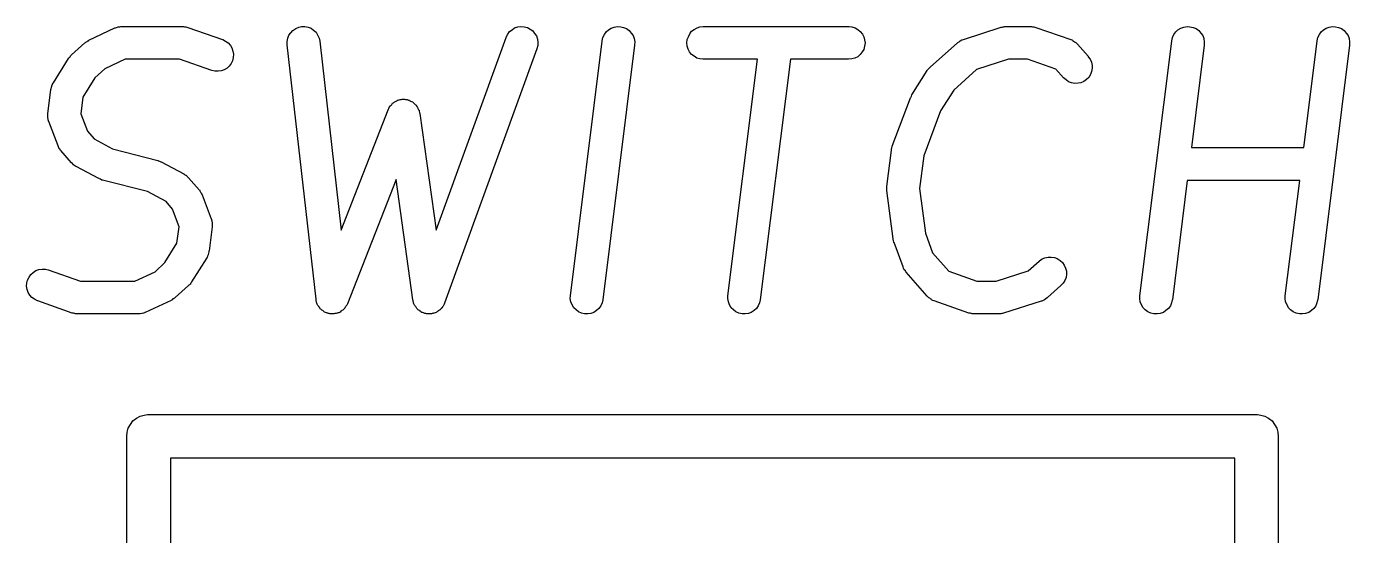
# Model space of a CAD drawing. Extents: x 122.2 to 176.2, y -122.3 to -87.7.
# Drawn here: x 146.73 to 150.37, y -104.285 to -102.886 of the extents above; entities that cross this region are included whole.
import ezdxf

# ---------------------------------------------------------------- set-up
doc = ezdxf.new("R2010")
doc.units = 0
doc.layers.add('BLACK', color=7, linetype='CONTINUOUS')

msp = doc.modelspace()

# ---------------------------------------------------------------- linework, layer by layer
at = {"layer": 'BLACK', "linetype": 'CONTINUOUS'}
for p, q in [((146.902, -102.924), (146.973, -102.89)), ((146.973, -102.89), (146.973, -102.89)), ((146.973, -102.89), (146.974, -102.89)), ((146.974, -102.89), (146.975, -102.89)), ((146.975, -102.89), (146.978, -102.889)), ((146.978, -102.889), (146.982, -102.887)), ((146.982, -102.887), (146.983, -102.887)), ((146.983, -102.887), (146.983, -102.887)), ((146.983, -102.887), (146.987, -102.887)), ((146.987, -102.887), (146.99, -102.886)), ((146.99, -102.886), (146.991, -102.886)), ((146.991, -102.886), (146.992, -102.886)), ((146.992, -102.886), (147.159, -102.886)), ((147.159, -102.886), (147.162, -102.886)), ((147.159, -102.886), (147.159, -102.886)), ((147.162, -102.886), (147.165, -102.887)), ((147.165, -102.887), (147.167, -102.887)), ((147.167, -102.887), (147.168, -102.887)), ((147.168, -102.887), (147.171, -102.888)), ((147.171, -102.888), (147.174, -102.889)), ((147.174, -102.889), (147.269, -102.922)), ((147.457, -102.903), (147.463, -102.897)), ((147.463, -102.897), (147.471, -102.892)), ((147.471, -102.892), (147.479, -102.888)), ((147.479, -102.888), (147.487, -102.886)), ((147.487, -102.886), (147.496, -102.886)), ((147.496, -102.886), (147.505, -102.888)), ((147.505, -102.888), (147.513, -102.891)), ((147.513, -102.891), (147.52, -102.896)), ((147.52, -102.896), (147.527, -102.902)), ((147.527, -102.902), (147.531, -102.909)), ((148.054, -102.907), (148.059, -102.9)), ((148.059, -102.9), (148.066, -102.895)), ((148.066, -102.895), (148.073, -102.89)), ((148.073, -102.89), (148.082, -102.887)), ((148.082, -102.887), (148.09, -102.886)), ((148.09, -102.886), (148.099, -102.887)), ((148.099, -102.887), (148.108, -102.889)), ((148.108, -102.889), (148.116, -102.893)), ((148.116, -102.893), (148.123, -102.898)), ((148.123, -102.898), (148.128, -102.905)), ((148.32, -102.908), (148.325, -102.901)), ((148.325, -102.901), (148.331, -102.895)), ((148.331, -102.895), (148.339, -102.891)), ((148.339, -102.891), (148.347, -102.888)), ((148.347, -102.888), (148.356, -102.886)), ((148.356, -102.886), (148.365, -102.887)), ((148.365, -102.887), (148.373, -102.889)), ((148.373, -102.889), (148.381, -102.892)), ((148.381, -102.892), (148.388, -102.897)), ((148.388, -102.897), (148.394, -102.904)), ((148.555, -102.906), (148.56, -102.899)), ((148.56, -102.899), (148.567, -102.894)), ((148.567, -102.894), (148.575, -102.89)), ((148.575, -102.89), (148.583, -102.887)), ((148.583, -102.887), (148.592, -102.886)), ((148.592, -102.886), (148.992, -102.886)), ((148.992, -102.886), (148.993, -102.886)), ((148.993, -102.886), (149.001, -102.887)), ((149.001, -102.887), (149.01, -102.89)), ((149.01, -102.89), (149.017, -102.894)), ((149.017, -102.894), (149.024, -102.9)), ((149.024, -102.9), (149.03, -102.907)), ((149.308, -102.922), (149.412, -102.888)), ((149.412, -102.888), (149.412, -102.888)), ((149.412, -102.888), (149.414, -102.888)), ((149.414, -102.888), (149.417, -102.887)), ((149.417, -102.887), (149.419, -102.887)), ((149.419, -102.887), (149.421, -102.886)), ((149.421, -102.886), (149.423, -102.886)), ((149.423, -102.886), (149.425, -102.886)), ((149.425, -102.886), (149.492, -102.886)), ((149.492, -102.886), (149.493, -102.886)), ((149.493, -102.886), (149.495, -102.886)), ((149.495, -102.886), (149.498, -102.887)), ((149.498, -102.887), (149.5, -102.887)), ((149.5, -102.887), (149.501, -102.887)), ((149.501, -102.887), (149.504, -102.888)), ((149.504, -102.888), (149.507, -102.889)), ((149.507, -102.889), (149.603, -102.922)), ((149.887, -102.908), (149.892, -102.901)), ((149.892, -102.901), (149.898, -102.895)), ((149.898, -102.895), (149.906, -102.891)), ((149.906, -102.891), (149.914, -102.888)), ((149.914, -102.888), (149.923, -102.886)), ((149.923, -102.886), (149.931, -102.887)), ((149.931, -102.887), (149.94, -102.889)), ((149.94, -102.889), (149.948, -102.892)), ((149.948, -102.892), (149.955, -102.897)), ((149.955, -102.897), (149.961, -102.904)), ((150.287, -102.908), (150.292, -102.901)), ((150.292, -102.901), (150.298, -102.895)), ((150.298, -102.895), (150.306, -102.891)), ((150.306, -102.891), (150.314, -102.888)), ((150.314, -102.888), (150.323, -102.886)), ((150.323, -102.886), (150.331, -102.887)), ((150.331, -102.887), (150.34, -102.889)), ((150.34, -102.889), (150.348, -102.892)), ((150.348, -102.892), (150.355, -102.897)), ((150.355, -102.897), (150.361, -102.904)), ((146.854, -102.964), (146.891, -102.931)), ((146.891, -102.931), (146.892, -102.93)), ((146.892, -102.93), (146.893, -102.929)), ((146.893, -102.929), (146.895, -102.928)), ((146.895, -102.928), (146.897, -102.927)), ((146.897, -102.927), (146.899, -102.925)), ((146.899, -102.925), (146.901, -102.925)), ((146.901, -102.925), (146.902, -102.924)), ((147.269, -102.922), (147.27, -102.922)), ((147.27, -102.922), (147.278, -102.926)), ((147.278, -102.926), (147.285, -102.931)), ((147.285, -102.931), (147.291, -102.938)), ((147.291, -102.938), (147.295, -102.945)), ((147.447, -102.927), (147.449, -102.918)), ((147.447, -102.936), (147.447, -102.927)), ((147.527, -103.636), (147.447, -102.936)), ((147.447, -102.936), (147.447, -102.936)), ((147.449, -102.918), (147.452, -102.91)), ((147.452, -102.91), (147.457, -102.903)), ((147.531, -102.909), (147.535, -102.918)), ((147.535, -102.918), (147.537, -102.926)), ((147.537, -102.926), (147.596, -103.446)), ((147.857, -103.446), (148.05, -102.916)), ((148.05, -102.915), (148.054, -102.907)), ((148.05, -102.916), (148.05, -102.915)), ((148.128, -102.905), (148.133, -102.912)), ((148.133, -102.912), (148.136, -102.921)), ((148.137, -102.938), (148.134, -102.947)), ((148.136, -102.921), (148.137, -102.929)), ((148.137, -102.929), (148.137, -102.938)), ((148.227, -103.626), (148.314, -102.926)), ((148.314, -102.925), (148.316, -102.916)), ((148.314, -102.926), (148.314, -102.925)), ((148.316, -102.916), (148.32, -102.908)), ((148.403, -102.937), (148.316, -103.637)), ((148.394, -102.904), (148.399, -102.911)), ((148.399, -102.911), (148.402, -102.919)), ((148.402, -102.919), (148.404, -102.928)), ((148.404, -102.928), (148.403, -102.937)), ((148.547, -102.931), (148.548, -102.922)), ((148.548, -102.94), (148.547, -102.931)), ((148.548, -102.922), (148.551, -102.914)), ((148.551, -102.914), (148.555, -102.906)), ((149.03, -102.907), (149.034, -102.914)), ((149.034, -102.914), (149.036, -102.923)), ((149.036, -102.923), (149.037, -102.931)), ((149.037, -102.931), (149.036, -102.94)), ((149.216, -102.998), (149.291, -102.931)), ((149.291, -102.931), (149.292, -102.93)), ((149.292, -102.93), (149.296, -102.928)), ((149.292, -102.93), (149.292, -102.93)), ((149.292, -102.93), (149.292, -102.93)), ((149.296, -102.928), (149.299, -102.925)), ((149.299, -102.925), (149.303, -102.923)), ((149.299, -102.925), (149.299, -102.925)), ((149.299, -102.925), (149.299, -102.925)), ((149.303, -102.923), (149.307, -102.922)), ((149.307, -102.922), (149.307, -102.922)), ((149.307, -102.922), (149.308, -102.922)), ((149.603, -102.922), (149.603, -102.922)), ((149.603, -102.922), (149.606, -102.923)), ((149.606, -102.923), (149.608, -102.924)), ((149.608, -102.924), (149.609, -102.925)), ((149.609, -102.925), (149.611, -102.926)), ((149.611, -102.926), (149.613, -102.928)), ((149.613, -102.928), (149.615, -102.929)), ((149.615, -102.929), (149.617, -102.93)), ((149.617, -102.93), (149.618, -102.931)), ((149.618, -102.931), (149.62, -102.933)), ((149.62, -102.933), (149.622, -102.935)), ((149.622, -102.935), (149.651, -102.968)), ((149.793, -103.626), (149.881, -102.926)), ((149.881, -102.925), (149.883, -102.916)), ((149.881, -102.926), (149.881, -102.925)), ((149.883, -102.916), (149.887, -102.908)), ((149.97, -102.937), (149.935, -103.219)), ((149.961, -102.904), (149.966, -102.911)), ((149.966, -102.911), (149.969, -102.919)), ((149.969, -102.919), (149.97, -102.928)), ((149.97, -102.928), (149.97, -102.937)), ((150.244, -103.219), (150.281, -102.926)), ((150.281, -102.925), (150.283, -102.916)), ((150.281, -102.926), (150.281, -102.925)), ((150.283, -102.916), (150.287, -102.908)), ((150.37, -102.937), (150.283, -103.637)), ((150.361, -102.904), (150.366, -102.911)), ((150.366, -102.911), (150.369, -102.919)), ((150.369, -102.919), (150.37, -102.928)), ((150.37, -102.928), (150.37, -102.937)), ((146.804, -103.041), (146.846, -102.974)), ((146.846, -102.973), (146.847, -102.972)), ((146.846, -102.974), (146.846, -102.973)), ((146.847, -102.972), (146.848, -102.971)), ((146.848, -102.971), (146.85, -102.969)), ((146.85, -102.969), (146.851, -102.967)), ((146.851, -102.967), (146.853, -102.965)), ((146.853, -102.965), (146.854, -102.964)), ((147.295, -102.945), (147.298, -102.954)), ((147.299, -102.971), (147.297, -102.98)), ((147.298, -102.954), (147.3, -102.962)), ((147.3, -102.962), (147.299, -102.971)), ((148.134, -102.947), (147.88, -103.647)), ((148.55, -102.948), (148.548, -102.94)), ((148.554, -102.956), (148.55, -102.948)), ((148.56, -102.963), (148.554, -102.956)), ((148.567, -102.968), (148.56, -102.963)), ((148.574, -102.973), (148.567, -102.968)), ((148.583, -102.975), (148.574, -102.973)), ((148.591, -102.976), (148.583, -102.975)), ((149.001, -102.975), (148.992, -102.976)), ((149.009, -102.973), (149.001, -102.975)), ((149.017, -102.969), (149.009, -102.973)), ((149.024, -102.963), (149.017, -102.969)), ((149.029, -102.956), (149.024, -102.963)), ((149.034, -102.949), (149.029, -102.956)), ((149.036, -102.94), (149.034, -102.949)), ((149.651, -102.968), (149.651, -102.969)), ((149.651, -102.969), (149.656, -102.976)), ((146.946, -103.002), (146.918, -103.027)), ((147.002, -102.976), (146.946, -103.002)), ((147.151, -102.976), (147.002, -102.976)), ((147.24, -103.007), (147.151, -102.976)), ((147.248, -103.009), (147.24, -103.007)), ((147.257, -103.009), (147.248, -103.009)), ((147.266, -103.008), (147.257, -103.009)), ((147.274, -103.005), (147.266, -103.008)), ((147.282, -103.001), (147.274, -103.005)), ((147.288, -102.995), (147.282, -103.001)), ((147.293, -102.988), (147.288, -102.995)), ((147.297, -102.98), (147.293, -102.988)), ((148.592, -102.976), (148.591, -102.976)), ((148.741, -102.976), (148.592, -102.976)), ((148.66, -103.626), (148.741, -102.976)), ((148.832, -102.976), (148.749, -103.637)), ((148.992, -102.976), (148.832, -102.976)), ((149.166, -103.074), (149.208, -103.007)), ((149.208, -103.007), (149.209, -103.005)), ((149.208, -103.007), (149.208, -103.007)), ((149.209, -103.005), (149.21, -103.004)), ((149.21, -103.004), (149.212, -103.002)), ((149.212, -103.002), (149.214, -103)), ((149.214, -103), (149.215, -102.999)), ((149.215, -102.999), (149.216, -102.998)), ((149.344, -103.004), (149.281, -103.061)), ((149.432, -102.976), (149.344, -103.004)), ((149.484, -102.976), (149.432, -102.976)), ((149.562, -103.003), (149.484, -102.976)), ((149.583, -103.027), (149.562, -103.003)), ((149.656, -102.976), (149.66, -102.984)), ((149.66, -103.01), (149.657, -103.018)), ((149.66, -102.984), (149.662, -102.993)), ((149.662, -103.001), (149.66, -103.01)), ((149.662, -102.993), (149.662, -103.001)), ((146.8, -103.049), (146.802, -103.045)), ((146.802, -103.045), (146.803, -103.042)), ((146.803, -103.042), (146.804, -103.041)), ((146.804, -103.041), (146.804, -103.041)), ((146.918, -103.027), (146.885, -103.08)), ((149.59, -103.033), (149.583, -103.027)), ((149.597, -103.038), (149.59, -103.033)), ((149.605, -103.041), (149.597, -103.038)), ((149.614, -103.043), (149.605, -103.041)), ((149.623, -103.042), (149.614, -103.043)), ((149.631, -103.041), (149.623, -103.042)), ((149.639, -103.037), (149.631, -103.041)), ((149.646, -103.032), (149.639, -103.037)), ((149.653, -103.026), (149.646, -103.032)), ((149.657, -103.018), (149.653, -103.026)), ((146.789, -103.126), (146.797, -103.059)), ((146.797, -103.059), (146.797, -103.058)), ((146.797, -103.058), (146.798, -103.058)), ((146.798, -103.057), (146.799, -103.053)), ((146.798, -103.058), (146.798, -103.057)), ((146.799, -103.053), (146.8, -103.05)), ((146.8, -103.05), (146.8, -103.049)), ((146.8, -103.049), (146.8, -103.049)), ((146.885, -103.08), (146.88, -103.126)), ((149.112, -103.215), (149.162, -103.082)), ((149.162, -103.082), (149.163, -103.081)), ((149.162, -103.082), (149.162, -103.082)), ((149.162, -103.082), (149.162, -103.082)), ((149.162, -103.082), (149.162, -103.082)), ((149.163, -103.081), (149.165, -103.078)), ((149.165, -103.078), (149.166, -103.074)), ((149.281, -103.061), (149.245, -103.118)), ((147.596, -103.446), (147.725, -103.115)), ((147.725, -103.114), (147.726, -103.113)), ((147.725, -103.115), (147.725, -103.114)), ((147.726, -103.113), (147.727, -103.111)), ((147.727, -103.111), (147.728, -103.109)), ((147.728, -103.109), (147.729, -103.106)), ((147.729, -103.106), (147.731, -103.105)), ((147.731, -103.104), (147.733, -103.102)), ((147.731, -103.105), (147.731, -103.104)), ((147.733, -103.102), (147.735, -103.1)), ((147.735, -103.1), (147.736, -103.099)), ((147.736, -103.099), (147.737, -103.097)), ((147.737, -103.097), (147.74, -103.096)), ((147.74, -103.096), (147.742, -103.094)), ((147.742, -103.094), (147.743, -103.093)), ((147.743, -103.093), (147.745, -103.092)), ((147.745, -103.092), (147.747, -103.091)), ((147.747, -103.091), (147.749, -103.09)), ((147.749, -103.09), (147.751, -103.089)), ((147.751, -103.089), (147.753, -103.089)), ((147.753, -103.089), (147.755, -103.088)), ((147.755, -103.088), (147.758, -103.087)), ((147.758, -103.087), (147.759, -103.087)), ((147.759, -103.087), (147.761, -103.087)), ((147.761, -103.087), (147.764, -103.086)), ((147.764, -103.086), (147.767, -103.086)), ((147.767, -103.086), (147.768, -103.086)), ((147.768, -103.086), (147.77, -103.086)), ((147.77, -103.086), (147.773, -103.087)), ((147.773, -103.087), (147.775, -103.087)), ((147.775, -103.087), (147.777, -103.087)), ((147.777, -103.087), (147.779, -103.088)), ((147.779, -103.088), (147.781, -103.089)), ((147.781, -103.089), (147.784, -103.089)), ((147.784, -103.089), (147.785, -103.09)), ((147.785, -103.09), (147.787, -103.091)), ((147.787, -103.091), (147.789, -103.092)), ((147.789, -103.092), (147.792, -103.093)), ((147.792, -103.093), (147.793, -103.094)), ((147.793, -103.094), (147.794, -103.095)), ((147.794, -103.095), (147.796, -103.097)), ((147.796, -103.097), (147.798, -103.099)), ((147.798, -103.099), (147.799, -103.1)), ((147.799, -103.1), (147.801, -103.101)), ((147.801, -103.101), (147.802, -103.103)), ((147.802, -103.103), (147.804, -103.106)), ((147.804, -103.106), (147.805, -103.107)), ((147.805, -103.107), (147.806, -103.108)), ((147.806, -103.108), (147.807, -103.111)), ((147.807, -103.111), (147.808, -103.113)), ((147.808, -103.113), (147.809, -103.115)), ((147.809, -103.115), (147.81, -103.116)), ((147.81, -103.116), (147.81, -103.119)), ((147.81, -103.119), (147.811, -103.122)), ((149.245, -103.118), (149.199, -103.242)), ((146.789, -103.127), (146.789, -103.126)), ((146.789, -103.129), (146.789, -103.127)), ((146.789, -103.132), (146.789, -103.129)), ((146.789, -103.134), (146.789, -103.132)), ((146.789, -103.136), (146.789, -103.134)), ((146.789, -103.138), (146.789, -103.136)), ((146.79, -103.14), (146.789, -103.138)), ((146.79, -103.143), (146.79, -103.14)), ((146.791, -103.145), (146.79, -103.143)), ((146.791, -103.146), (146.791, -103.145)), ((146.792, -103.147), (146.791, -103.146)), ((146.817, -103.214), (146.792, -103.147)), ((146.88, -103.126), (146.898, -103.174)), ((147.811, -103.122), (147.811, -103.123)), ((147.811, -103.123), (147.812, -103.125)), ((147.812, -103.125), (147.857, -103.446)), ((146.898, -103.174), (146.916, -103.195)), ((146.818, -103.217), (146.817, -103.214)), ((146.819, -103.22), (146.818, -103.217)), ((146.82, -103.221), (146.819, -103.22)), ((146.82, -103.222), (146.82, -103.221)), ((146.823, -103.224), (146.82, -103.222)), ((146.824, -103.227), (146.823, -103.224)), ((146.825, -103.227), (146.824, -103.227)), ((146.854, -103.261), (146.825, -103.227)), ((146.916, -103.195), (146.967, -103.222)), ((146.967, -103.222), (147.091, -103.254)), ((149.097, -103.326), (149.11, -103.226)), ((149.11, -103.224), (149.111, -103.22)), ((149.11, -103.225), (149.11, -103.224)), ((149.11, -103.224), (149.11, -103.224)), ((149.11, -103.226), (149.11, -103.225)), ((149.111, -103.22), (149.112, -103.216)), ((149.112, -103.216), (149.112, -103.215)), ((149.112, -103.216), (149.112, -103.216)), ((149.935, -103.219), (150.244, -103.219)), ((146.857, -103.263), (146.854, -103.261)), ((146.859, -103.266), (146.857, -103.263)), ((146.86, -103.266), (146.859, -103.266)), ((146.86, -103.267), (146.86, -103.266)), ((147.091, -103.254), (147.091, -103.254)), ((147.091, -103.254), (147.092, -103.255)), ((147.092, -103.255), (147.093, -103.255)), ((147.093, -103.255), (147.096, -103.256)), ((147.096, -103.256), (147.1, -103.258)), ((147.1, -103.258), (147.1, -103.258)), ((147.1, -103.258), (147.101, -103.258)), ((147.101, -103.258), (147.163, -103.291)), ((149.199, -103.242), (149.187, -103.331)), ((146.863, -103.269), (146.86, -103.267)), ((146.866, -103.271), (146.863, -103.269)), ((146.867, -103.271), (146.866, -103.271)), ((146.929, -103.304), (146.867, -103.271)), ((147.163, -103.291), (147.164, -103.292)), ((147.164, -103.292), (147.167, -103.294)), ((147.167, -103.294), (147.17, -103.296)), ((147.17, -103.296), (147.17, -103.296)), ((147.17, -103.296), (147.171, -103.297)), ((147.171, -103.297), (147.173, -103.299)), ((147.173, -103.299), (147.176, -103.302)), ((147.176, -103.302), (147.205, -103.335)), ((146.93, -103.304), (146.929, -103.304)), ((146.93, -103.305), (146.93, -103.304)), ((146.934, -103.306), (146.93, -103.305)), ((146.937, -103.308), (146.934, -103.306)), ((146.938, -103.308), (146.937, -103.308)), ((146.939, -103.308), (146.938, -103.308)), ((147.063, -103.34), (146.939, -103.308)), ((146.939, -103.308), (146.939, -103.308)), ((147.205, -103.335), (147.206, -103.335)), ((147.206, -103.335), (147.207, -103.338)), ((147.207, -103.338), (147.209, -103.341)), ((147.747, -103.307), (147.613, -103.648)), ((147.793, -103.637), (147.747, -103.307)), ((149.097, -103.327), (149.097, -103.326)), ((149.097, -103.326), (149.097, -103.326)), ((149.097, -103.331), (149.097, -103.327)), ((149.097, -103.334), (149.097, -103.331)), ((149.097, -103.335), (149.097, -103.334)), ((149.097, -103.336), (149.097, -103.335)), ((149.097, -103.337), (149.097, -103.336)), ((149.114, -103.47), (149.097, -103.337)), ((149.187, -103.331), (149.203, -103.454)), ((149.923, -103.309), (149.883, -103.637)), ((150.233, -103.309), (149.923, -103.309)), ((150.193, -103.626), (150.233, -103.309)), ((147.114, -103.367), (147.063, -103.34)), ((147.132, -103.388), (147.114, -103.367)), ((147.209, -103.341), (147.21, -103.342)), ((147.21, -103.342), (147.211, -103.343)), ((147.211, -103.343), (147.212, -103.346)), ((147.212, -103.346), (147.213, -103.349)), ((147.213, -103.349), (147.238, -103.415)), ((147.15, -103.437), (147.132, -103.388)), ((147.144, -103.482), (147.15, -103.437)), ((147.241, -103.437), (147.233, -103.503)), ((147.238, -103.415), (147.239, -103.416)), ((147.239, -103.416), (147.239, -103.418)), ((147.239, -103.418), (147.24, -103.419)), ((147.24, -103.419), (147.24, -103.422)), ((147.24, -103.422), (147.241, -103.424)), ((147.241, -103.424), (147.241, -103.426)), ((147.241, -103.426), (147.241, -103.428)), ((147.241, -103.428), (147.241, -103.431)), ((147.241, -103.431), (147.241, -103.433)), ((147.241, -103.433), (147.241, -103.435)), ((147.241, -103.435), (147.241, -103.437)), ((147.111, -103.535), (147.144, -103.482)), ((149.114, -103.471), (149.114, -103.47)), ((149.115, -103.475), (149.114, -103.471)), ((149.114, -103.471), (149.114, -103.471)), ((149.116, -103.479), (149.115, -103.475)), ((149.116, -103.48), (149.116, -103.479)), ((149.116, -103.479), (149.116, -103.479)), ((149.117, -103.48), (149.116, -103.48)), ((149.142, -103.547), (149.117, -103.48)), ((149.203, -103.454), (149.223, -103.508)), ((147.227, -103.521), (147.226, -103.521)), ((147.226, -103.521), (147.226, -103.522)), ((147.228, -103.517), (147.227, -103.521)), ((147.23, -103.514), (147.228, -103.517)), ((147.231, -103.509), (147.23, -103.513)), ((147.23, -103.513), (147.23, -103.513)), ((147.23, -103.513), (147.23, -103.514)), ((147.232, -103.505), (147.231, -103.509)), ((147.233, -103.503), (147.232, -103.504)), ((147.232, -103.504), (147.232, -103.505)), ((147.232, -103.505), (147.232, -103.505)), ((149.223, -103.508), (149.268, -103.559)), ((149.532, -103.522), (149.541, -103.52)), ((149.541, -103.52), (149.549, -103.52)), ((149.549, -103.52), (149.558, -103.521)), ((149.558, -103.521), (149.566, -103.524)), ((146.748, -103.562), (146.756, -103.557)), ((146.756, -103.557), (146.764, -103.554)), ((146.764, -103.554), (146.773, -103.553)), ((146.773, -103.553), (146.782, -103.553)), ((146.782, -103.553), (146.79, -103.555)), ((146.79, -103.555), (146.879, -103.586)), ((147.084, -103.56), (147.111, -103.535)), ((147.226, -103.522), (147.184, -103.588)), ((149.143, -103.55), (149.142, -103.547)), ((149.144, -103.553), (149.143, -103.55)), ((149.145, -103.554), (149.144, -103.553)), ((149.145, -103.555), (149.145, -103.554)), ((149.148, -103.558), (149.145, -103.555)), ((149.149, -103.56), (149.148, -103.558)), ((149.398, -103.586), (149.486, -103.558)), ((149.486, -103.558), (149.516, -103.531)), ((149.516, -103.531), (149.517, -103.53)), ((149.517, -103.53), (149.524, -103.525)), ((149.524, -103.525), (149.532, -103.522)), ((149.566, -103.524), (149.574, -103.529)), ((149.574, -103.529), (149.58, -103.535)), ((149.58, -103.535), (149.585, -103.542)), ((149.585, -103.542), (149.589, -103.55)), ((149.589, -103.55), (149.591, -103.559)), ((146.73, -103.6), (146.731, -103.591)), ((146.731, -103.591), (146.733, -103.583)), ((146.733, -103.583), (146.737, -103.575)), ((146.737, -103.575), (146.742, -103.568)), ((146.742, -103.568), (146.748, -103.562)), ((146.879, -103.586), (147.028, -103.586)), ((147.028, -103.586), (147.084, -103.56)), ((147.18, -103.594), (147.179, -103.596)), ((147.182, -103.592), (147.18, -103.594)), ((147.183, -103.59), (147.182, -103.592)), ((147.184, -103.589), (147.183, -103.59)), ((147.184, -103.588), (147.184, -103.589)), ((149.15, -103.561), (149.149, -103.56)), ((149.208, -103.627), (149.15, -103.561)), ((149.268, -103.559), (149.345, -103.586)), ((149.345, -103.586), (149.398, -103.586)), ((149.582, -103.592), (149.576, -103.598)), ((149.587, -103.584), (149.582, -103.592)), ((149.59, -103.576), (149.587, -103.584)), ((149.591, -103.567), (149.59, -103.576)), ((149.591, -103.559), (149.591, -103.567)), ((146.732, -103.609), (146.73, -103.6)), ((146.735, -103.617), (146.732, -103.609)), ((146.739, -103.625), (146.735, -103.617)), ((146.745, -103.631), (146.739, -103.625)), ((147.176, -103.598), (147.139, -103.631)), ((147.177, -103.597), (147.176, -103.598)), ((147.179, -103.596), (147.177, -103.597)), ((148.226, -103.634), (148.227, -103.626)), ((148.66, -103.634), (148.66, -103.626)), ((149.21, -103.629), (149.208, -103.627)), ((149.212, -103.631), (149.21, -103.629)), ((149.576, -103.598), (149.539, -103.631)), ((149.793, -103.634), (149.793, -103.626)), ((150.193, -103.634), (150.193, -103.626)), ((146.752, -103.636), (146.745, -103.631)), ((146.76, -103.64), (146.752, -103.636)), ((146.761, -103.64), (146.76, -103.64)), ((146.856, -103.674), (146.761, -103.64)), ((147.128, -103.639), (147.057, -103.672)), ((147.129, -103.638), (147.128, -103.639)), ((147.131, -103.637), (147.129, -103.638)), ((147.133, -103.635), (147.131, -103.637)), ((147.135, -103.634), (147.133, -103.635)), ((147.137, -103.633), (147.135, -103.634)), ((147.138, -103.632), (147.137, -103.633)), ((147.139, -103.631), (147.138, -103.632)), ((147.527, -103.638), (147.527, -103.636)), ((147.527, -103.641), (147.527, -103.638)), ((147.528, -103.643), (147.527, -103.641)), ((147.528, -103.645), (147.528, -103.643)), ((147.529, -103.647), (147.528, -103.645)), ((147.53, -103.649), (147.529, -103.647)), ((147.531, -103.651), (147.53, -103.649)), ((147.532, -103.653), (147.531, -103.651)), ((147.533, -103.655), (147.532, -103.653)), ((147.534, -103.657), (147.533, -103.655)), ((147.536, -103.658), (147.534, -103.657)), ((147.537, -103.66), (147.536, -103.658)), ((147.538, -103.662), (147.537, -103.66)), ((147.54, -103.663), (147.538, -103.662)), ((147.542, -103.665), (147.54, -103.663)), ((147.543, -103.666), (147.542, -103.665)), ((147.545, -103.667), (147.543, -103.666)), ((147.547, -103.669), (147.545, -103.667)), ((147.598, -103.667), (147.597, -103.668)), ((147.6, -103.666), (147.598, -103.667)), ((147.602, -103.664), (147.6, -103.666)), ((147.603, -103.663), (147.602, -103.664)), ((147.605, -103.661), (147.603, -103.663)), ((147.606, -103.66), (147.605, -103.661)), ((147.607, -103.658), (147.606, -103.66)), ((147.609, -103.656), (147.607, -103.658)), ((147.61, -103.654), (147.609, -103.656)), ((147.611, -103.652), (147.61, -103.654)), ((147.612, -103.65), (147.611, -103.652)), ((147.613, -103.648), (147.612, -103.65)), ((147.613, -103.648), (147.613, -103.648)), ((147.794, -103.64), (147.793, -103.637)), ((147.794, -103.642), (147.794, -103.64)), ((147.795, -103.644), (147.794, -103.642)), ((147.795, -103.646), (147.795, -103.644)), ((147.796, -103.648), (147.795, -103.646)), ((147.797, -103.65), (147.796, -103.648)), ((147.798, -103.652), (147.797, -103.65)), ((147.799, -103.654), (147.798, -103.652)), ((147.8, -103.656), (147.799, -103.654)), ((147.802, -103.658), (147.8, -103.656)), ((147.803, -103.659), (147.802, -103.658)), ((147.804, -103.661), (147.803, -103.659)), ((147.806, -103.663), (147.804, -103.661)), ((147.807, -103.664), (147.806, -103.663)), ((147.809, -103.666), (147.807, -103.664)), ((147.811, -103.667), (147.809, -103.666)), ((147.813, -103.668), (147.811, -103.667)), ((147.866, -103.666), (147.864, -103.668)), ((147.868, -103.665), (147.866, -103.666)), ((147.869, -103.663), (147.868, -103.665)), ((147.871, -103.662), (147.869, -103.663)), ((147.872, -103.66), (147.871, -103.662)), ((147.874, -103.659), (147.872, -103.66)), ((147.875, -103.657), (147.874, -103.659)), ((147.876, -103.655), (147.875, -103.657)), ((147.877, -103.653), (147.876, -103.655)), ((147.878, -103.651), (147.877, -103.653)), ((147.879, -103.649), (147.878, -103.651)), ((147.88, -103.647), (147.879, -103.649)), ((147.88, -103.647), (147.88, -103.647)), ((148.228, -103.643), (148.226, -103.634)), ((148.231, -103.651), (148.228, -103.643)), ((148.236, -103.659), (148.231, -103.651)), ((148.242, -103.665), (148.236, -103.659)), ((148.249, -103.67), (148.242, -103.665)), ((148.298, -103.667), (148.291, -103.672)), ((148.305, -103.661), (148.298, -103.667)), ((148.31, -103.654), (148.305, -103.661)), ((148.314, -103.646), (148.31, -103.654)), ((148.316, -103.637), (148.314, -103.646)), ((148.316, -103.637), (148.316, -103.637)), ((148.661, -103.643), (148.66, -103.634)), ((148.664, -103.651), (148.661, -103.643)), ((148.669, -103.659), (148.664, -103.651)), ((148.675, -103.665), (148.669, -103.659)), ((148.682, -103.67), (148.675, -103.665)), ((148.732, -103.667), (148.724, -103.672)), ((148.738, -103.661), (148.732, -103.667)), ((148.743, -103.654), (148.738, -103.661)), ((148.747, -103.646), (148.743, -103.654)), ((148.749, -103.637), (148.747, -103.646)), ((148.749, -103.637), (148.749, -103.637)), ((149.213, -103.632), (149.212, -103.631)), ((149.215, -103.633), (149.213, -103.632)), ((149.217, -103.635), (149.215, -103.633)), ((149.219, -103.636), (149.217, -103.635)), ((149.22, -103.637), (149.219, -103.636)), ((149.222, -103.638), (149.22, -103.637)), ((149.224, -103.639), (149.222, -103.638)), ((149.227, -103.64), (149.224, -103.639)), ((149.323, -103.674), (149.227, -103.64)), ((149.227, -103.64), (149.227, -103.64)), ((149.522, -103.641), (149.418, -103.674)), ((149.523, -103.641), (149.522, -103.641)), ((149.527, -103.639), (149.523, -103.641)), ((149.523, -103.641), (149.523, -103.641)), ((149.531, -103.637), (149.527, -103.639)), ((149.534, -103.635), (149.531, -103.637)), ((149.531, -103.637), (149.531, -103.637)), ((149.531, -103.637), (149.531, -103.637)), ((149.538, -103.632), (149.534, -103.635)), ((149.539, -103.631), (149.538, -103.632)), ((149.538, -103.632), (149.538, -103.632)), ((149.538, -103.632), (149.538, -103.632)), ((149.794, -103.643), (149.793, -103.634)), ((149.798, -103.651), (149.794, -103.643)), ((149.802, -103.659), (149.798, -103.651)), ((149.808, -103.665), (149.802, -103.659)), ((149.815, -103.67), (149.808, -103.665)), ((149.865, -103.667), (149.858, -103.672)), ((149.872, -103.661), (149.865, -103.667)), ((149.877, -103.654), (149.872, -103.661)), ((149.88, -103.646), (149.877, -103.654)), ((149.882, -103.637), (149.88, -103.646)), ((149.883, -103.637), (149.882, -103.637)), ((150.194, -103.643), (150.193, -103.634)), ((150.198, -103.651), (150.194, -103.643)), ((150.202, -103.659), (150.198, -103.651)), ((150.208, -103.665), (150.202, -103.659)), ((150.215, -103.67), (150.208, -103.665)), ((150.265, -103.667), (150.258, -103.672)), ((150.272, -103.661), (150.265, -103.667)), ((150.277, -103.654), (150.272, -103.661)), ((150.28, -103.646), (150.277, -103.654)), ((150.282, -103.637), (150.28, -103.646)), ((150.283, -103.637), (150.282, -103.637)), ((146.859, -103.674), (146.856, -103.674)), ((146.862, -103.675), (146.859, -103.674)), ((146.863, -103.675), (146.862, -103.675)), ((146.865, -103.676), (146.863, -103.675)), ((146.868, -103.676), (146.865, -103.676)), ((146.871, -103.676), (146.868, -103.676)), ((147.038, -103.676), (146.871, -103.676)), ((146.871, -103.676), (146.871, -103.676)), ((147.039, -103.676), (147.038, -103.676)), ((147.043, -103.676), (147.039, -103.676)), ((147.039, -103.676), (147.039, -103.676)), ((147.047, -103.675), (147.043, -103.676)), ((147.048, -103.675), (147.047, -103.675)), ((147.047, -103.675), (147.047, -103.675)), ((147.052, -103.674), (147.048, -103.675)), ((147.055, -103.673), (147.052, -103.674)), ((147.056, -103.672), (147.055, -103.673)), ((147.057, -103.672), (147.056, -103.672)), ((147.056, -103.672), (147.056, -103.672)), ((147.549, -103.67), (147.547, -103.669)), ((147.55, -103.671), (147.549, -103.67)), ((147.553, -103.672), (147.55, -103.671)), ((147.555, -103.673), (147.553, -103.672)), ((147.557, -103.674), (147.555, -103.673)), ((147.559, -103.674), (147.557, -103.674)), ((147.561, -103.675), (147.559, -103.674)), ((147.563, -103.675), (147.561, -103.675)), ((147.565, -103.676), (147.563, -103.675)), ((147.567, -103.676), (147.565, -103.676)), ((147.569, -103.676), (147.567, -103.676)), ((147.572, -103.676), (147.569, -103.676)), ((147.574, -103.676), (147.572, -103.676)), ((147.576, -103.676), (147.574, -103.676)), ((147.578, -103.675), (147.576, -103.676)), ((147.58, -103.675), (147.578, -103.675)), ((147.582, -103.675), (147.58, -103.675)), ((147.585, -103.674), (147.582, -103.675)), ((147.587, -103.673), (147.585, -103.674)), ((147.589, -103.673), (147.587, -103.673)), ((147.591, -103.672), (147.589, -103.673)), ((147.593, -103.671), (147.591, -103.672)), ((147.595, -103.669), (147.593, -103.671)), ((147.597, -103.668), (147.595, -103.669)), ((147.814, -103.67), (147.813, -103.668)), ((147.816, -103.67), (147.814, -103.67)), ((147.818, -103.672), (147.816, -103.67)), ((147.82, -103.672), (147.818, -103.672)), ((147.822, -103.673), (147.82, -103.672)), ((147.824, -103.674), (147.822, -103.673)), ((147.826, -103.675), (147.824, -103.674)), ((147.829, -103.675), (147.826, -103.675)), ((147.831, -103.676), (147.829, -103.675)), ((147.833, -103.676), (147.831, -103.676)), ((147.835, -103.676), (147.833, -103.676)), ((147.837, -103.676), (147.835, -103.676)), ((147.839, -103.676), (147.837, -103.676)), ((147.842, -103.676), (147.839, -103.676)), ((147.844, -103.676), (147.842, -103.676)), ((147.846, -103.675), (147.844, -103.676)), ((147.848, -103.675), (147.846, -103.675)), ((147.85, -103.674), (147.848, -103.675)), ((147.852, -103.674), (147.85, -103.674)), ((147.854, -103.673), (147.852, -103.674)), ((147.857, -103.672), (147.854, -103.673)), ((147.858, -103.671), (147.857, -103.672)), ((147.86, -103.67), (147.858, -103.671)), ((147.862, -103.669), (147.86, -103.67)), ((147.864, -103.668), (147.862, -103.669)), ((148.257, -103.674), (148.249, -103.67)), ((148.265, -103.676), (148.257, -103.674)), ((148.274, -103.676), (148.265, -103.676)), ((148.283, -103.675), (148.274, -103.676)), ((148.291, -103.672), (148.283, -103.675)), ((148.69, -103.674), (148.682, -103.67)), ((148.699, -103.676), (148.69, -103.674)), ((148.707, -103.676), (148.699, -103.676)), ((148.716, -103.675), (148.707, -103.676)), ((148.724, -103.672), (148.716, -103.675)), ((149.326, -103.674), (149.323, -103.674)), ((149.329, -103.675), (149.326, -103.674)), ((149.33, -103.675), (149.329, -103.675)), ((149.332, -103.676), (149.33, -103.675)), ((149.334, -103.676), (149.332, -103.676)), ((149.337, -103.676), (149.334, -103.676)), ((149.338, -103.676), (149.337, -103.676)), ((149.405, -103.676), (149.338, -103.676)), ((149.407, -103.676), (149.405, -103.676)), ((149.409, -103.676), (149.407, -103.676)), ((149.411, -103.676), (149.409, -103.676)), ((149.413, -103.675), (149.411, -103.676)), ((149.415, -103.675), (149.413, -103.675)), ((149.418, -103.674), (149.415, -103.675)), ((149.418, -103.674), (149.418, -103.674)), ((149.823, -103.674), (149.815, -103.67)), ((149.832, -103.676), (149.823, -103.674)), ((149.841, -103.676), (149.832, -103.676)), ((149.849, -103.675), (149.841, -103.676)), ((149.858, -103.672), (149.849, -103.675)), ((150.223, -103.674), (150.215, -103.67)), ((150.232, -103.676), (150.223, -103.674)), ((150.241, -103.676), (150.232, -103.676)), ((150.249, -103.675), (150.241, -103.676)), ((150.258, -103.672), (150.249, -103.675)), ((147.033, -103.963), (147.043, -103.957)), ((147.043, -103.957), (147.054, -103.954)), ((147.054, -103.954), (147.063, -103.953)), ((147.063, -103.953), (147.066, -103.953)), ((147.066, -103.953), (147.069, -103.953)), ((147.069, -103.953), (150.111, -103.953)), ((150.111, -103.953), (150.114, -103.953)), ((150.114, -103.953), (150.117, -103.953)), ((150.117, -103.953), (150.126, -103.954)), ((150.126, -103.954), (150.137, -103.957)), ((150.137, -103.957), (150.147, -103.963)), ((147.007, -104.001), (147.01, -103.99)), ((147.01, -103.99), (147.016, -103.98)), ((147.016, -103.98), (147.023, -103.97)), ((147.023, -103.97), (147.033, -103.963)), ((150.147, -103.963), (150.157, -103.97)), ((150.157, -103.97), (150.164, -103.98)), ((150.164, -103.98), (150.17, -103.99)), ((150.17, -103.99), (150.173, -104.001)), ((147.006, -104.013), (147.007, -104.001)), ((147.006, -104.016), (147.006, -104.013)), ((147.006, -105.534), (147.006, -104.016)), ((150.173, -104.001), (150.174, -104.013)), ((150.174, -104.013), (150.174, -104.016)), ((150.174, -104.016), (150.174, -105.534)), ((147.126, -104.073), (147.126, -105.477)), ((150.054, -104.073), (147.126, -104.073)), ((150.054, -105.477), (150.054, -104.073))]:
    msp.add_line(p, q, dxfattribs=at)

doc.saveas('drawing.dxf')
